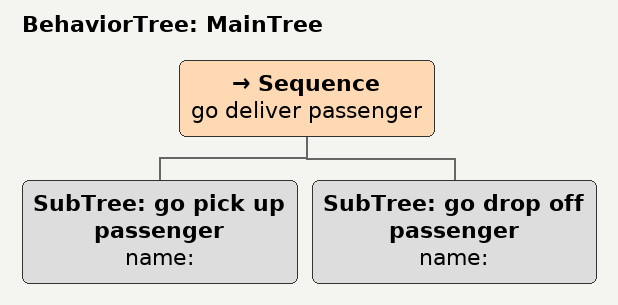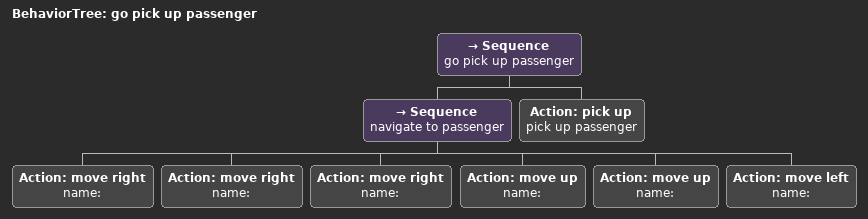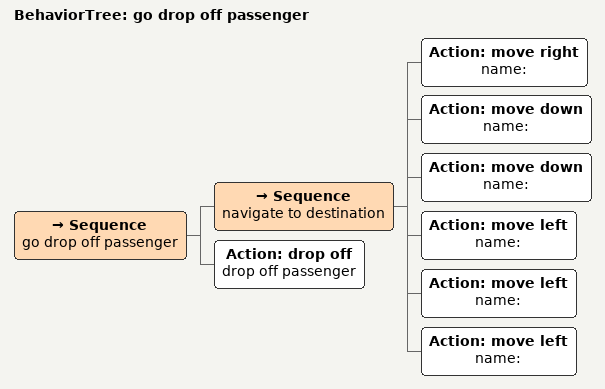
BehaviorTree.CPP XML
<root main_tree_to_execute="MainTree">

    <BehaviorTree ID="MainTree">
        <Sequence name="go deliver passenger">
            <SubTree ID="go pick up passenger" name="" />
            <SubTree ID="go drop off passenger" name="" />
        </Sequence>
    </BehaviorTree>

    <BehaviorTree ID="go pick up passenger">
        <Sequence name="go pick up passenger">
            <Sequence name="navigate to passenger">
                <Action ID="move right" name="" />
                <Action ID="move right" name="" />
                <Action ID="move right" name="" />
                <Action ID="move up" name="" />
                <Action ID="move up" name="" />
                <Action ID="move left" name="" />
            </Sequence>
            <Action ID="pick up" name="pick up passenger" />
        </Sequence>
    </BehaviorTree>

    <BehaviorTree ID="go drop off passenger">
        <Sequence name="go drop off passenger">
            <Sequence name="navigate to destination">
                <Action ID="move right" name="" />
                <Action ID="move down" name="" />
                <Action ID="move down" name="" />
                <Action ID="move left" name="" />
                <Action ID="move left" name="" />
                <Action ID="move left" name="" />
            </Sequence>
            <Action ID="drop off" name="drop off passenger" />
        </Sequence>
    </BehaviorTree>
</root>
